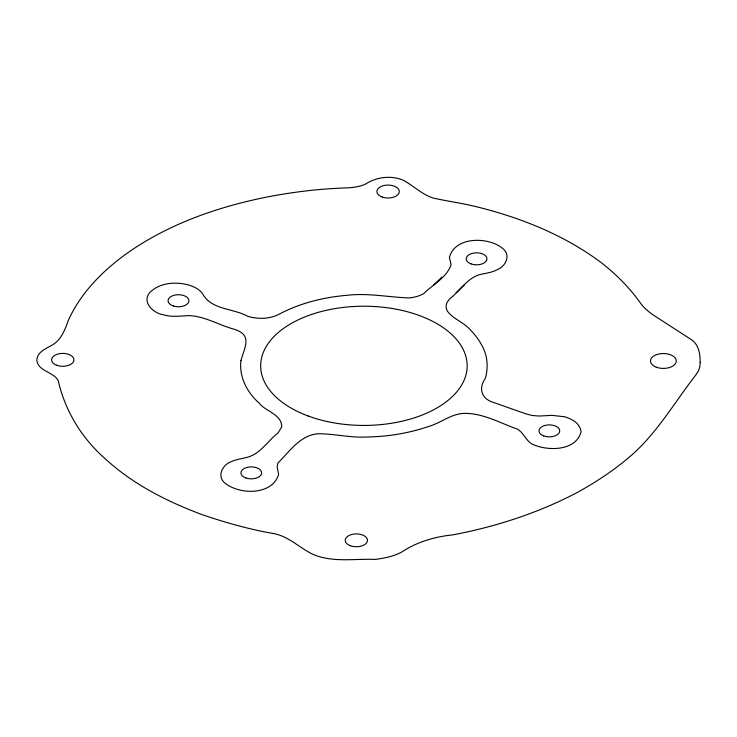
<?xml version="1.0" encoding="UTF-8"?>
<svg xmlns="http://www.w3.org/2000/svg" width="737" height="737" viewBox="0 0 737 737"><rect width="100%" height="100%" fill="white"/><g stroke="black" fill="none" stroke-linecap="round" stroke-linejoin="round"><path stroke-width="1.11" d="M456.212 292.746L464.236 285.035M433.614 285.035L441.878 277.186M240.944 360.642C238.899 376.893 247.227 392.609 259.166 403.148C265.808 411.697 281.709 414.12 281.764 426.852L278.116 432.886C268.139 440.496 261.128 452.831 248.719 456.876C242.915 458.626 236.789 459.114 231.234 461.648C223.256 464.457 217.019 474.775 223.689 481.98C237.683 495.061 272.368 495.964 278.604 474.407L277.149 466.834L277.877 463.048C289.54 451.56 300.475 434.802 318.448 433.734C334.911 433.78 351.19 438.1 367.772 436.958C388.491 436.599 409.136 433.116 428.759 426.437C440.855 422.964 451.026 413.853 463.988 413.383C482.947 412.969 500.257 423.158 517.687 429.238C524.431 433.439 526.411 442.43 534.445 445.093C549.572 451.155 576.343 450.666 581.097 431.624L580.13 427.976L577.937 424.466A29.443 16.997 0 0 0 564.579 416.755L551.939 415.355L539.069 416.055L532.261 415.493L526.19 413.954L493.873 402.586C481.731 399.085 477.944 388.74 485.37 378.321A133.452 77.053 0 0 0 486.098 356.293C483.435 345.496 476.793 336.33 469.091 328.518C462.643 321.848 452.988 318.762 447.47 311.263A25.869 14.933 0 0 1 447.47 301.728L449.902 298.642C459.777 291.06 466.714 278.789 479.059 274.79C485.001 273.243 491.284 272.828 496.784 269.889C504.698 267.061 510.907 256.752 504.08 249.686C490.354 236.457 455.079 235.711 449.413 257.406L451.108 264.832C446.76 277.444 432.978 284.427 423.895 293.455C419.482 296.127 414.406 297.352 409.321 297.941C388.703 297.269 368.122 292.819 347.367 295.279C323.69 297.204 300.162 303.064 279.093 314.211C269.512 319.204 257.959 319.314 247.743 316.32C234.062 308.517 213.122 309.991 203.771 295.694C200.74 289.595 193.997 286.5 187.732 284.758C174.881 281.525 159.247 282.75 149.593 292.755C141.568 302.437 153.747 313.52 163.439 314.773C171.859 317.407 180.593 315.906 189.188 315.611C205.043 316.284 219.073 325.21 234.136 329.227C252.865 335.049 244.601 347.063 240.944 360.642M700.15 362.328L699.91 366.4L698.694 370.462L696.272 374.387C674.76 401.923 657.155 433.116 630.421 456.175C614.022 470.28 595.901 482.219 576.97 492.638C538.111 513.026 495.872 526.715 452.813 534.869C434.692 536.748 417.382 541.778 402.034 551.838C393.834 556.407 384.493 558.139 375.308 559.42C353.861 558.499 330.305 563.215 310.434 553.1C298.107 546.421 287.31 535.79 273.012 533.468C248.793 529.221 225.071 522.524 201.827 514.527C166.857 501.455 132.78 484.163 105.133 458.7C81.807 438.257 65.013 410.822 58.232 380.559C53.184 371.531 38.435 371.669 36.85 360.365C36.988 351.742 46.514 348.509 52.649 344.787C61.355 339.554 65.013 329.771 68.2 320.669C81.42 291.17 105.474 267.955 131.849 249.963C172.495 222.629 219.635 206.424 267.43 196.945C294.1 191.767 321.175 188.644 348.334 187.824C354.055 187.419 359.803 186.608 365.101 184.314C376.22 177.073 390.592 175.056 403.001 180.104C413.558 185.678 422.181 194.844 433.863 198.207C448.225 201.367 462.827 203.311 477.106 206.904C521.225 217.839 564.395 235.149 601.024 262.455C615.69 273.906 629.085 287.098 639.9 302.29C643.548 307.569 648.431 311.797 653.747 315.335L690.431 339.048C698.676 343.801 700.233 353.631 700.15 362.328M656.28 367.192A12.898 7.444 0 0 0 676.244 361.416A12.898 7.444 0 0 0 657.597 354.322A12.898 7.444 0 0 0 656.28 367.192M382.171 197.028A11.202 6.467 0 0 0 399.297 191.777A11.202 6.467 0 0 0 382.844 185.835A11.202 6.467 0 0 0 382.171 197.028M56.749 365.276A11.166 6.449 0 0 0 73.93 360.144A11.166 6.449 0 0 0 57.643 354.119A11.166 6.449 0 0 0 56.749 365.276M350.462 545.785A11.138 6.43 0 0 0 367.487 540.553A11.138 6.43 0 0 0 351.125 534.657A11.138 6.43 0 0 0 350.462 545.785M471.054 263.901A10.392 5.997 0 0 0 486.973 259.055A10.392 5.997 0 0 0 471.754 253.51A10.392 5.997 0 0 0 471.054 263.901M173.278 305.956A10.438 6.025 0 0 0 188.93 300.742A10.438 6.025 0 0 0 173.287 295.519A10.438 6.025 0 0 0 173.278 305.956M245.9 477.963A10.336 5.97 0 0 0 261.617 473.007A10.336 5.97 0 0 0 246.324 467.627A10.336 5.97 0 0 0 245.9 477.963M543.768 435.935A10.382 5.997 0 0 0 559.705 431.127A10.382 5.997 0 0 0 544.523 425.562A10.382 5.997 0 0 0 543.768 435.935M308.241 416.018A103.244 59.605 0 0 0 467.055 368.564A103.244 59.605 0 0 0 316.468 312.884A103.244 59.605 0 0 0 308.241 416.018"/></g></svg>
